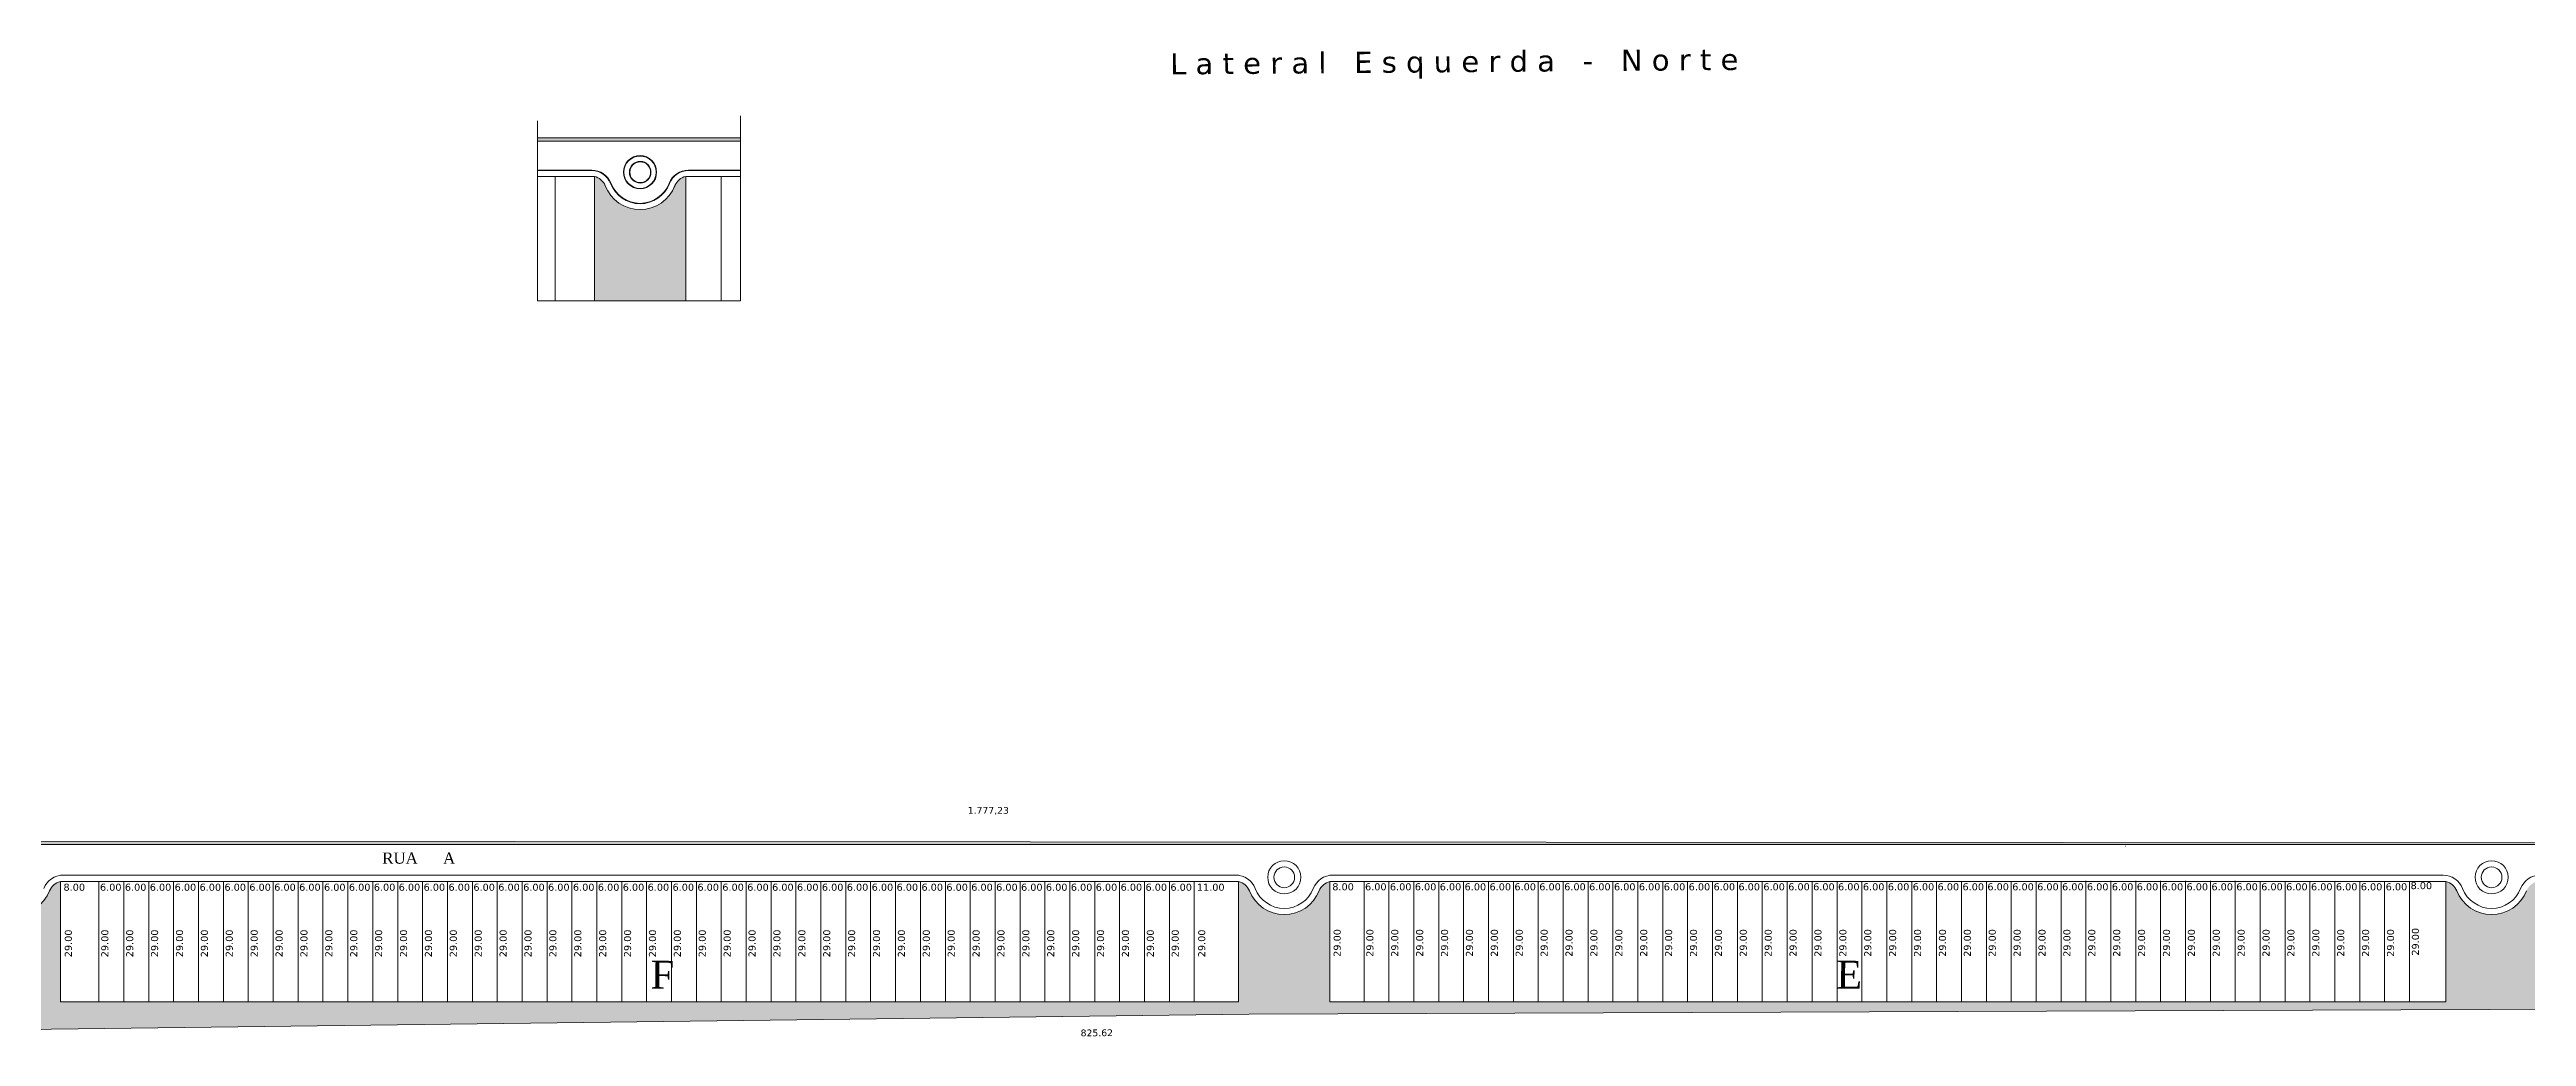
# Model space of a CAD drawing. Header units: centimetres. Extents: x 429547 to 433218, y 9613176 to 9615382.
# Drawn here: x 431705 to 432302, y 9615103 to 9615341 of the extents above; entities that cross this region are included whole.
import ezdxf
from ezdxf.enums import TextEntityAlignment as Align

# ---------------------------------------------------------------- set-up
doc = ezdxf.new("R2010")
doc.units = ezdxf.units.CM
doc.header["$LTSCALE"] = 0.05
for name, color, linetype, lineweight in [('AREAS', 6, 'Continuous', 20), ('CERCA', 1, 'FENCELINE1', 15), ('DIM NOVO', 4, 'Continuous', 20), ('p vista', 1, 'Continuous', 50)]:
    doc.layers.add(name, color=color, linetype=linetype, lineweight=lineweight)
for name, color, linetype in [('DIM', 7, 'Continuous'), ('Hachura', 252, 'Continuous'), ('PENA-02', 2, 'Continuous')]:
    doc.layers.add(name, color=color, linetype=linetype)
doc.styles.add('LEALTÀ PADRÃO', font='verdana.ttf')
doc.styles.add('style1', font='times.ttf')
doc.linetypes.add('FENCELINE1', pattern='A,0.25,-0.1,[133,ltypeshp.shx,S=0.1,R=0,X=-0.1,Y=0],-0.1,1', length=1.45)
pattern_1 = [(0, (48.19928, 473.23389), (0.127, 0.127), [0.0635, -0.1905]), (90, (48.23103, 473.20214), (-0.127, 0.127), [0.0635, -0.1905])]
pattern_2 = [(0, (48.1993, 973.2339), (0.635, 0.635), [0.3175, -0.9525]), (90, (48.35803, 973.07514), (-0.635, 0.635), [0.3175, -0.9525])]
pattern_3 = [(0, (0, -500), (0.2921, 0.2921), [0.14605, -0.43815]), (90, (0.07302, -500.07302), (-0.2921, 0.2921), [0.14605, -0.43815])]

msp = doc.modelspace()

# ---------------------------------------------------------------- hatches: boundary and pattern name
at = {"layer": 'Hachura', "linetype": 'Continuous', "lineweight": 0, "true_color": 0x139b48}
h = msp.add_hatch(dxfattribs=at)
h.set_pattern_fill('CROSS', color=114, scale=0.02)
h.set_pattern_definition(pattern_1)
h.paths.add_polyline_path([(431871.785, 9615319.662), (431822.807, 9615319.662), (431822.807, 9615318.866), (431871.785, 9615318.866)])
h = msp.add_hatch(dxfattribs=at)
h.set_pattern_fill('CROSS', color=114, scale=0.02)
h.set_pattern_definition(pattern_1)
h.paths.add_polyline_path([(431839.143, 9615308.126, 0.2373369), (431836.539, 9615310.366), (431836.539, 9615280.578), (431836.539, 9615280.37), (431858.539, 9615280.37), (431858.539, 9615310.366, 0.2373434), (431855.936, 9615308.126, -0.6859754)])
h = msp.add_hatch(dxfattribs=at)
h.set_pattern_fill('CROSS', color=114, scale=0.046)
h.set_pattern_definition(pattern_3)
h.paths.add_polyline_path([(432595.808, 9615149.607), (432595.808, 9615149.374), (431043.742, 9615149.448), (431043.743, 9615150.605)])
h = msp.add_hatch(dxfattribs=at)
h.set_pattern_fill('CROSS', color=114, scale=0.1)
h.set_pattern_definition(pattern_2)
h.paths.add_polyline_path([(431803.569, 9615150.117), (431686.964, 9615150.192), (431686.964, 9615149.417), (431803.569, 9615149.412)])
h = msp.add_hatch(dxfattribs=at)
h.set_pattern_fill('CROSS', color=114, scale=0.1)
h.set_pattern_definition(pattern_2)
h.paths.add_polyline_path([(432035.986, 9615149.967), (431952.972, 9615150.021), (431952.972, 9615149.405), (432035.986, 9615149.401)])
h = msp.add_hatch(dxfattribs=at)
h.set_pattern_fill('CROSS', color=114, scale=0.1)
h.set_pattern_definition(pattern_2)
h.paths.add_polyline_path([(431707.814, 9615140.491, 0.2377782), (431705.21, 9615138.253, -0.6859907), (431688.417, 9615138.253, 0.2380533), (431685.814, 9615140.493), (431685.814, 9615111.492), (431595.941, 9615111.492), (431595.941, 9615103.484), (431994.331, 9615108.54), (432035.986, 9615108.699), (432035.986, 9615111.494), (432013.809, 9615111.494), (432013.808, 9615140.494, 0.2369467), (432011.21, 9615138.255, -0.6859907), (431994.417, 9615138.255, 0.2376815), (431991.814, 9615140.494), (431991.814, 9615111.494), (431707.814, 9615111.492)])
h = msp.add_hatch(dxfattribs=at)
h.set_pattern_fill('CROSS', color=114, scale=0.046)
h.set_pattern_definition(pattern_3)
h.paths.add_polyline_path([(432304.814, 9615140.495, 0.2373256), (432302.21, 9615138.255, -0.6859907), (432285.417, 9615138.255, 0.23732), (432282.814, 9615140.495), (432282.814, 9615111.495), (432035.986, 9615111.494), (432035.986, 9615108.699), (432407.141, 9615110.116), (432459.166, 9615110.444), (432511.19, 9615110.771), (432540.224, 9615110.569), (432566.62, 9615110.384), (432567.516, 9615111.519), (432593.788, 9615140.497), (432564.227, 9615140.497), (432564.227, 9615111.497), (432304.814, 9615111.495)])

# ---------------------------------------------------------------- linework, layer by layer
at = {"layer": 'AREAS', "color": 7, "linetype": 'Continuous', "lineweight": 9}
for p, q in [((431707.814, 9615140.491), (431707.814, 9615111.492)), ((431991.814, 9615111.494), (431991.814, 9615140.494)), ((432013.808, 9615140.494), (432013.809, 9615111.494)), ((432282.814, 9615111.495), (432282.814, 9615140.495)), ((431707.814, 9615111.492), (431991.814, 9615111.494)), ((432407.141, 9615110.116), (431994.331, 9615108.54)), ((432013.809, 9615111.494), (432282.814, 9615111.495)), ((431994.331, 9615108.54), (431581.265, 9615103.298))]:
    msp.add_line(p, q, dxfattribs=at)
for centre, radius, start, end in [((431708.732, 9615136.789), 3.814, 103.936944, 157.43817), ((431990.894, 9615136.791), 3.816, 22.568261, 76.048499), ((432014.739, 9615136.788), 3.822, 104.090038, 157.410867), ((432281.889, 9615136.787), 3.822, 22.590064, 75.991876), ((431696.814, 9615141.493), 9, 201.100766, 338.899814), ((432002.814, 9615141.495), 9, 201.100766, 338.899814), ((432293.814, 9615141.495), 9, 201.100766, 338.899814)]:
    msp.add_arc(centre, radius, start, end, dxfattribs=at)
at = {"layer": 'CERCA', "color": 0, "linetype": 'FENCELINE1', "lineweight": 9}
msp.add_line((431822.807, 9615319.662, -0.596), (431871.785, 9615319.657, -0.65), dxfattribs=at)
at = {"layer": 'DIM', "color": 0, "linetype": 'Continuous', "lineweight": 9}
for p, q in [((431871.785, 9615280.37), (431871.785, 9615324.937)), ((431822.807, 9615280.37), (431822.807, 9615323.778))]:
    msp.add_line(p, q, dxfattribs=at)
at = {"layer": 'p vista', "color": 0, "linetype": 'Continuous', "lineweight": 9}
for p, q in [((431822.807, 9615318.866), (431871.785, 9615318.866)), ((431822.807, 9615311.868), (431835.877, 9615311.868)), ((431822.807, 9615311.768), (431835.877, 9615311.768)), ((431822.807, 9615310.368), (431836.539, 9615310.368)), ((431827.109, 9615280.37), (431827.109, 9615310.368)), ((431836.539, 9615280.578), (431836.539, 9615310.368)), ((431836.539, 9615280.37), (431836.539, 9615310.366)), ((431858.539, 9615280.578), (431858.539, 9615310.368)), ((431858.539, 9615310.366), (431871.785, 9615310.366)), ((431858.539, 9615280.37), (431858.539, 9615310.366)), ((431859.192, 9615311.866), (431871.785, 9615311.866)), ((431867.109, 9615280.37), (431867.109, 9615310.369)), ((431871.785, 9615280.37), (431822.807, 9615280.37))]:
    msp.add_line(p, q, dxfattribs=at)
at = {"layer": 'p vista', "color": 0, "linetype": 'Continuous', "lineweight": 0}
msp.add_line((431859.192, 9615311.766), (431871.785, 9615311.766), dxfattribs=at)
at = {"layer": 'p vista', "color": 251, "linetype": 'Continuous', "lineweight": 5, "true_color": 0x636466}
for p, q in [((431043.742, 9615149.448, -1.124), (432595.808, 9615149.374)), ((431043.742, 9615149.448, -1.124), (432595.808, 9615149.374, -1.124)), ((432595.808, 9615149.607, -1.124), (431043.743, 9615150.605, -1.124))]:
    msp.add_line(p, q, dxfattribs=at)
at = {"layer": 'p vista', "color": 7, "linetype": 'Continuous', "lineweight": 9}
for p, q in [((431707.814, 9615141.994), (431991.819, 9615141.994)), ((431707.814, 9615140.494), (431867.109, 9615140.495)), ((431707.814, 9615111.492), (431707.814, 9615140.494)), ((431707.814, 9615111.492), (431707.814, 9615140.493)), ((431707.814, 9615140.493), (431707.814, 9615140.491)), ((431717.12, 9615111.492), (431717.12, 9615140.495)), ((431723.12, 9615111.492), (431723.12, 9615140.495)), ((431729.12, 9615111.492), (431729.12, 9615140.495)), ((431735.12, 9615111.492), (431735.12, 9615140.495)), ((431741.12, 9615111.492), (431741.12, 9615140.495)), ((431747.12, 9615111.492), (431747.12, 9615140.495)), ((431753.12, 9615111.493), (431753.12, 9615140.495)), ((431759.12, 9615111.493), (431759.12, 9615140.495)), ((431765.12, 9615111.493), (431765.12, 9615140.495)), ((431771.12, 9615111.493), (431771.12, 9615140.495)), ((431777.12, 9615111.493), (431777.12, 9615140.495)), ((431783.12, 9615111.493), (431783.12, 9615140.495)), ((431789.12, 9615111.493), (431789.12, 9615140.495)), ((431795.12, 9615111.493), (431795.12, 9615140.495)), ((431801.12, 9615111.493), (431801.12, 9615140.495)), ((431807.12, 9615111.493), (431807.12, 9615140.495)), ((431813.12, 9615111.493), (431813.12, 9615140.495)), ((431819.12, 9615111.493), (431819.12, 9615140.495)), ((431825.12, 9615111.493), (431825.12, 9615140.495)), ((431831.12, 9615111.493), (431831.12, 9615140.495)), ((431837.12, 9615111.493), (431837.12, 9615140.391)), ((431843.12, 9615111.493), (431843.12, 9615140.391)), ((431849.12, 9615111.493), (431849.12, 9615140.391)), ((431855.12, 9615111.493), (431855.12, 9615140.391)), ((431858.539, 9615140.493), (431991.819, 9615140.494)), ((431859.192, 9615141.993), (431991.819, 9615141.994)), ((431861.12, 9615111.493), (431861.12, 9615140.391)), ((431867.12, 9615111.493), (431867.12, 9615140.391)), ((431873.12, 9615111.493), (431873.12, 9615140.391)), ((431879.12, 9615111.493), (431879.12, 9615140.391)), ((431885.12, 9615111.493), (431885.12, 9615140.391)), ((431891.12, 9615111.493), (431891.12, 9615140.391)), ((431897.12, 9615111.493), (431897.12, 9615140.391)), ((431903.12, 9615111.493), (431903.12, 9615140.391)), ((431909.12, 9615111.493), (431909.12, 9615140.391)), ((431915.12, 9615111.493), (431915.12, 9615140.391)), ((431921.12, 9615111.493), (431921.12, 9615140.391)), ((431927.12, 9615111.493), (431927.12, 9615140.391)), ((431933.12, 9615111.493), (431933.12, 9615140.391)), ((431939.12, 9615111.493), (431939.12, 9615140.391)), ((431945.12, 9615111.493), (431945.12, 9615140.391)), ((431951.12, 9615111.494), (431951.12, 9615140.391)), ((431957.12, 9615111.494), (431957.12, 9615140.39)), ((431963.12, 9615111.494), (431963.12, 9615140.39)), ((431969.12, 9615111.494), (431969.12, 9615140.39)), ((431975.12, 9615111.494), (431975.12, 9615140.39)), ((431981.12, 9615111.494), (431981.12, 9615140.39)), ((431991.814, 9615111.494), (431991.814, 9615140.495)), ((432013.808, 9615140.494), (432282.814, 9615140.495)), ((432013.814, 9615141.994), (432282.152, 9615141.995)), ((432013.814, 9615111.494), (432013.814, 9615140.495)), ((432022.033, 9615111.494), (432022.033, 9615140.541)), ((432028.033, 9615111.494), (432028.033, 9615140.541)), ((432034.033, 9615111.494), (432034.033, 9615140.541)), ((432040.033, 9615111.494), (432040.033, 9615140.541)), ((432046.033, 9615111.494), (432046.033, 9615140.496)), ((432052.033, 9615111.494), (432052.033, 9615140.496)), ((432058.033, 9615111.494), (432058.033, 9615140.496)), ((432064.033, 9615111.494), (432064.033, 9615140.496)), ((432070.033, 9615111.494), (432070.033, 9615140.496)), ((432076.033, 9615111.494), (432076.033, 9615140.495)), ((432082.033, 9615111.494), (432082.033, 9615140.495)), ((432088.033, 9615111.494), (432088.033, 9615140.495)), ((432094.033, 9615111.494), (432094.033, 9615140.495)), ((432100.033, 9615111.494), (432100.033, 9615140.495)), ((432106.033, 9615111.494), (432106.033, 9615140.495)), ((432112.033, 9615111.494), (432112.033, 9615140.495)), ((432118.033, 9615111.494), (432118.033, 9615140.495)), ((432124.033, 9615111.494), (432124.033, 9615140.495)), ((432130.033, 9615111.494), (432130.033, 9615140.495)), ((432136.033, 9615111.494), (432136.033, 9615140.495)), ((432142.033, 9615111.494), (432142.033, 9615140.495)), ((432148.033, 9615111.495), (432148.033, 9615140.495)), ((432154.033, 9615111.495), (432154.033, 9615140.495)), ((432160.033, 9615111.495), (432160.033, 9615140.495)), ((432166.033, 9615111.495), (432166.033, 9615140.495)), ((432172.033, 9615111.495), (432172.033, 9615140.495)), ((432178.033, 9615111.495), (432178.033, 9615140.495)), ((432184.033, 9615111.495), (432184.033, 9615140.495)), ((432190.033, 9615111.495), (432190.033, 9615140.495)), ((432196.033, 9615111.495), (432196.033, 9615140.663)), ((432202.033, 9615111.495), (432202.033, 9615140.663)), ((432208.033, 9615111.495), (432208.033, 9615140.663)), ((432214.033, 9615111.495), (432214.033, 9615140.663)), ((432216.539, 9615140.495), (432282.814, 9615140.495)), ((432220.033, 9615111.495), (432220.033, 9615140.663)), ((432226.033, 9615111.495), (432226.033, 9615140.663)), ((432232.033, 9615111.495), (432232.033, 9615140.663)), ((432238.033, 9615111.495), (432238.033, 9615140.537)), ((432244.033, 9615111.495), (432244.033, 9615140.537)), ((432250.033, 9615111.495), (432250.033, 9615140.537)), ((432256.033, 9615111.495), (432256.033, 9615140.537)), ((432262.033, 9615111.495), (432262.033, 9615140.537)), ((432268.033, 9615111.495), (432268.033, 9615140.537)), ((432274.033, 9615111.495), (432274.033, 9615140.495)), ((432282.814, 9615111.495), (432282.814, 9615140.495)), ((431707.814, 9615111.492), (431991.814, 9615111.494)), ((432013.814, 9615111.494), (432282.814, 9615111.495))]:
    msp.add_line(p, q, dxfattribs=at)
at = {"layer": 'p vista', "color": 0, "linetype": 'Continuous', "lineweight": 9}
for centre, radius in [((431847.539, 9615311.368), 4), ((431847.539, 9615311.366), 4), ((431847.575, 9615311.368), 2.5), ((431847.575, 9615311.366), 2.5)]:
    msp.add_circle(centre, radius, dxfattribs=at)
at = {"layer": 'p vista', "color": 0, "linetype": 'Continuous', "lineweight": 0}
for centre, radius in [((431847.539, 9615311.368), 3.9), ((431847.575, 9615311.368), 2.6)]:
    msp.add_circle(centre, radius, dxfattribs=at)
at = {"layer": 'p vista', "color": 7, "linetype": 'Continuous', "lineweight": 9}
for centre, radius in [((432002.814, 9615141.495), 4), ((432293.814, 9615141.495), 4), ((432002.814, 9615141.495), 2.5), ((432293.814, 9615141.495), 2.5)]:
    msp.add_circle(centre, radius, dxfattribs=at)
at = {"layer": 'p vista', "color": 0, "linetype": 'Continuous', "lineweight": 9}
for centre, radius, start, end in [((431847.539, 9615311.368), 7.5, 89.807602, 90.192978), ((431835.877, 9615306.868), 5, 21.100719, 90.00029), ((431835.877, 9615306.866), 5, 21.100719, 90.00029), ((431835.877, 9615306.868), 4.9, 21.100719, 90.00029), ((431835.614, 9615306.66), 3.822, 22.590064, 75.992634), ((431835.614, 9615306.658), 3.822, 22.590064, 75.992634), ((431847.539, 9615311.368), 9, 201.100719, 338.899861), ((431847.539, 9615311.366), 9, 201.100719, 338.899861), ((431847.539, 9615311.368), 7.5, 201.100719, 338.899861), ((431847.539, 9615311.366), 7.5, 201.100719, 338.899861), ((431859.201, 9615306.868), 5, 90.00029, 158.899861), ((431859.201, 9615306.866), 5, 90.00029, 158.899861), ((431859.464, 9615306.66), 3.822, 104.006899, 157.410867), ((431859.464, 9615306.658), 3.822, 104.006899, 157.410867)]:
    msp.add_arc(centre, radius, start, end, dxfattribs=at)
at = {"layer": 'p vista', "color": 0, "linetype": 'Continuous', "lineweight": 0}
for centre, radius, start, end in [((431847.539, 9615311.368), 7.6, 201.100719, 338.899861), ((431859.201, 9615306.868), 4.9, 90.00029, 158.899861)]:
    msp.add_arc(centre, radius, start, end, dxfattribs=at)
at = {"layer": 'p vista', "color": 7, "linetype": 'Continuous', "lineweight": 9}
for centre, radius, start, end in [((432205.539, 9615141.495), 7.5, 89.807602, 90.192978), ((431708.476, 9615136.994), 5, 90.00029, 158.899861), ((431708.476, 9615136.993), 5, 90.00029, 158.899861), ((431708.739, 9615136.786), 3.822, 104.006899, 157.410867), ((431708.739, 9615136.785), 3.822, 104.006899, 157.410867), ((431991.152, 9615136.995), 5, 21.100719, 90.00029), ((431990.889, 9615136.787), 3.822, 22.590064, 75.992634), ((432002.814, 9615141.495), 7.5, 201.100719, 338.899861), ((432014.476, 9615136.995), 5, 90.00029, 158.899861), ((432014.739, 9615136.788), 3.822, 104.006899, 157.410867), ((432282.152, 9615136.995), 5, 21.100719, 90.00029), ((432281.889, 9615136.787), 3.822, 22.590064, 75.992634), ((432293.814, 9615141.495), 7.5, 201.100719, 338.899861), ((432305.476, 9615136.995), 5, 90.00029, 158.899861), ((432002.814, 9615141.495), 9, 201.100719, 338.899861), ((432293.814, 9615141.495), 9, 201.100719, 338.899861)]:
    msp.add_arc(centre, radius, start, end, dxfattribs=at)

# ---------------------------------------------------------------- texts
at = {"color": 0, "linetype": 'Continuous', "lineweight": 9, "style": 'LEALTÀ PADRÃO'}
msp.add_text('L a t e r a l   E s q u e r d a   -   N o r t e', height=5.1, rotation=0.4565, dxfattribs=at).set_placement((431975.317, 9615334.916, -0.372))
at = {"layer": 'DIM', "color": 7, "linetype": 'Continuous', "lineweight": 9, "style": 'LEALTÀ PADRÃO'}
for s, p in [('8.00', (431708.574, 9615138.256)), ('6.00', (431717.365, 9615138.257)), ('6.00', (431723.365, 9615138.257)), ('6.00', (431729.365, 9615138.257)), ('6.00', (431735.365, 9615138.257)), ('6.00', (431741.365, 9615138.257)), ('6.00', (431747.365, 9615138.257)), ('6.00', (431753.365, 9615138.257)), ('6.00', (431759.365, 9615138.256)), ('6.00', (431765.365, 9615138.256)), ('6.00', (431771.365, 9615138.257)), ('6.00', (431777.365, 9615138.256)), ('6.00', (431783.365, 9615138.256)), ('6.00', (431789.365, 9615138.256)), ('6.00', (431795.365, 9615138.257)), ('6.00', (431801.365, 9615138.257)), ('6.00', (431807.365, 9615138.257)), ('6.00', (431813.365, 9615138.256)), ('6.00', (431819.365, 9615138.255)), ('6.00', (431825.365, 9615138.255)), ('6.00', (431831.365, 9615138.255)), ('6.00', (431837.365, 9615138.255)), ('6.00', (431843.365, 9615138.255)), ('6.00', (431849.365, 9615138.255)), ('6.00', (431855.365, 9615138.255)), ('6.00', (431861.365, 9615138.255)), ('6.00', (431867.365, 9615138.256)), ('6.00', (431873.365, 9615138.256)), ('6.00', (431879.365, 9615138.256)), ('6.00', (431885.365, 9615138.256)), ('6.00', (431891.365, 9615138.256)), ('6.00', (431897.365, 9615138.256)), ('6.00', (431903.365, 9615138.256)), ('6.00', (431909.365, 9615138.256)), ('6.00', (431915.365, 9615138.256)), ('6.00', (431921.365, 9615138.255)), ('6.00', (431927.365, 9615138.255)), ('6.00', (431933.365, 9615138.255)), ('6.00', (431939.365, 9615138.255)), ('6.00', (431945.365, 9615138.255)), ('6.00', (431951.365, 9615138.255)), ('6.00', (431957.365, 9615138.255)), ('6.00', (431963.365, 9615138.256)), ('6.00', (431969.365, 9615138.255)), ('6.00', (431975.365, 9615138.255)), ('11.00', (431981.746, 9615138.255)), ('8.00', (432014.39, 9615138.361)), ('6.00', (432022.278, 9615138.361)), ('6.00', (432028.278, 9615138.362)), ('6.00', (432034.278, 9615138.362)), ('6.00', (432040.278, 9615138.361)), ('6.00', (432046.278, 9615138.361)), ('6.00', (432052.278, 9615138.361)), ('6.00', (432058.278, 9615138.362)), ('6.00', (432064.278, 9615138.361)), ('6.00', (432070.278, 9615138.361)), ('6.00', (432076.278, 9615138.361)), ('6.00', (432082.278, 9615138.36)), ('6.00', (432088.278, 9615138.359)), ('6.00', (432094.278, 9615138.359)), ('6.00', (432100.278, 9615138.359)), ('6.00', (432106.278, 9615138.36)), ('6.00', (432112.278, 9615138.36)), ('6.00', (432118.278, 9615138.36)), ('6.00', (432124.278, 9615138.36)), ('6.00', (432130.278, 9615138.361)), ('6.00', (432136.278, 9615138.361)), ('6.00', (432142.278, 9615138.361)), ('6.00', (432148.278, 9615138.361)), ('6.00', (432154.278, 9615138.361)), ('6.00', (432160.278, 9615138.361)), ('6.00', (432166.278, 9615138.361)), ('6.00', (432172.278, 9615138.361)), ('6.00', (432178.278, 9615138.36)), ('6.00', (432184.278, 9615138.36)), ('6.00', (432190.278, 9615138.36)), ('6.00', (432196.278, 9615138.36)), ('6.00', (432202.278, 9615138.36)), ('6.00', (432208.278, 9615138.36)), ('6.00', (432214.278, 9615138.36)), ('6.00', (432220.278, 9615138.36)), ('6.00', (432226.278, 9615138.361)), ('6.00', (432232.278, 9615138.36)), ('6.00', (432238.278, 9615138.36)), ('6.00', (432244.278, 9615138.36)), ('6.00', (432250.278, 9615138.361)), ('6.00', (432256.278, 9615138.36)), ('6.00', (432262.278, 9615138.36)), ('6.00', (432268.278, 9615138.36)), ('8.00', (432274.278, 9615138.643))]:
    msp.add_text(s, height=1.7, dxfattribs=at).set_placement(p)
for p in [(431710.588, 9615122.239), (431719.378, 9615122.239), (431725.378, 9615122.239), (431731.378, 9615122.239), (431737.378, 9615122.24), (431743.378, 9615122.239), (431749.378, 9615122.239), (431755.378, 9615122.24), (431761.378, 9615122.239), (431767.378, 9615122.239), (431773.378, 9615122.239), (431779.378, 9615122.239), (431785.378, 9615122.239), (431791.378, 9615122.239), (431797.378, 9615122.239), (431803.378, 9615122.239), (431809.378, 9615122.239), (431815.378, 9615122.239), (431821.378, 9615122.237), (431827.378, 9615122.237), (431833.378, 9615122.237), (431839.378, 9615122.237), (431845.378, 9615122.237), (431851.378, 9615122.237), (431857.378, 9615122.237), (431863.378, 9615122.237), (431869.378, 9615122.239), (431875.378, 9615122.238), (431881.378, 9615122.238), (431887.378, 9615122.238), (431893.378, 9615122.239), (431899.378, 9615122.238), (431905.378, 9615122.238), (431911.378, 9615122.238), (431917.378, 9615122.238), (431923.378, 9615122.237), (431929.378, 9615122.237), (431935.378, 9615122.237), (431941.378, 9615122.238), (431947.378, 9615122.238), (431953.378, 9615122.238), (431959.378, 9615122.238), (431965.378, 9615122.238), (431971.378, 9615122.238), (431977.378, 9615122.238), (431983.76, 9615122.238), (432016.404, 9615122.344), (432024.292, 9615122.344), (432030.292, 9615122.344), (432036.292, 9615122.344), (432042.292, 9615122.343), (432048.292, 9615122.343), (432054.292, 9615122.343), (432060.292, 9615122.344), (432066.292, 9615122.344), (432072.292, 9615122.344), (432078.292, 9615122.344), (432084.292, 9615122.342), (432090.292, 9615122.342), (432096.292, 9615122.342), (432102.292, 9615122.342), (432108.292, 9615122.342), (432114.292, 9615122.342), (432120.292, 9615122.342), (432126.292, 9615122.342), (432132.292, 9615122.343), (432138.292, 9615122.343), (432144.292, 9615122.343), (432150.292, 9615122.343), (432156.292, 9615122.343), (432162.292, 9615122.343), (432168.292, 9615122.343), (432174.292, 9615122.343), (432180.292, 9615122.343), (432186.292, 9615122.342), (432192.292, 9615122.342), (432198.292, 9615122.342), (432204.292, 9615122.343), (432210.292, 9615122.343), (432216.292, 9615122.343), (432222.292, 9615122.342), (432228.292, 9615122.343), (432234.292, 9615122.342), (432240.292, 9615122.343), (432246.292, 9615122.342), (432252.292, 9615122.343), (432258.292, 9615122.343), (432264.292, 9615122.343), (432270.292, 9615122.343), (432276.292, 9615122.625)]:
    msp.add_text('29.00', height=1.7, rotation=90, dxfattribs=at).set_placement(p)
at = {"layer": 'DIM NOVO', "color": 251, "linetype": 'Continuous', "lineweight": 0, "true_color": 0x636466, "style": 'LEALTÀ PADRÃO'}
for s, rotation, p in [('1.777,23', 0.022035, (431926.516, 9615156.812)), ('825.62', 0.413378, (431953.733, 9615103.184))]:
    msp.add_text(s, height=1.625, rotation=rotation, dxfattribs=at).set_placement(p)
at = {"layer": 'PENA-02', "color": 7, "lineweight": 9, "style": 'style1'}
for s, height, rotation, p in [('RUA      A  ', 2.68809, 359.976671, (431795.209, 9615146.105)), ('F', 6.72, 359.440027, (431852.913, 9615118.026)), ('E', 6.72, 359.440027, (432138.984, 9615118.026))]:
    msp.add_text(s, height=height, rotation=rotation, dxfattribs=at).set_placement(p, align=Align.MIDDLE)

doc.saveas('drawing.dxf')
